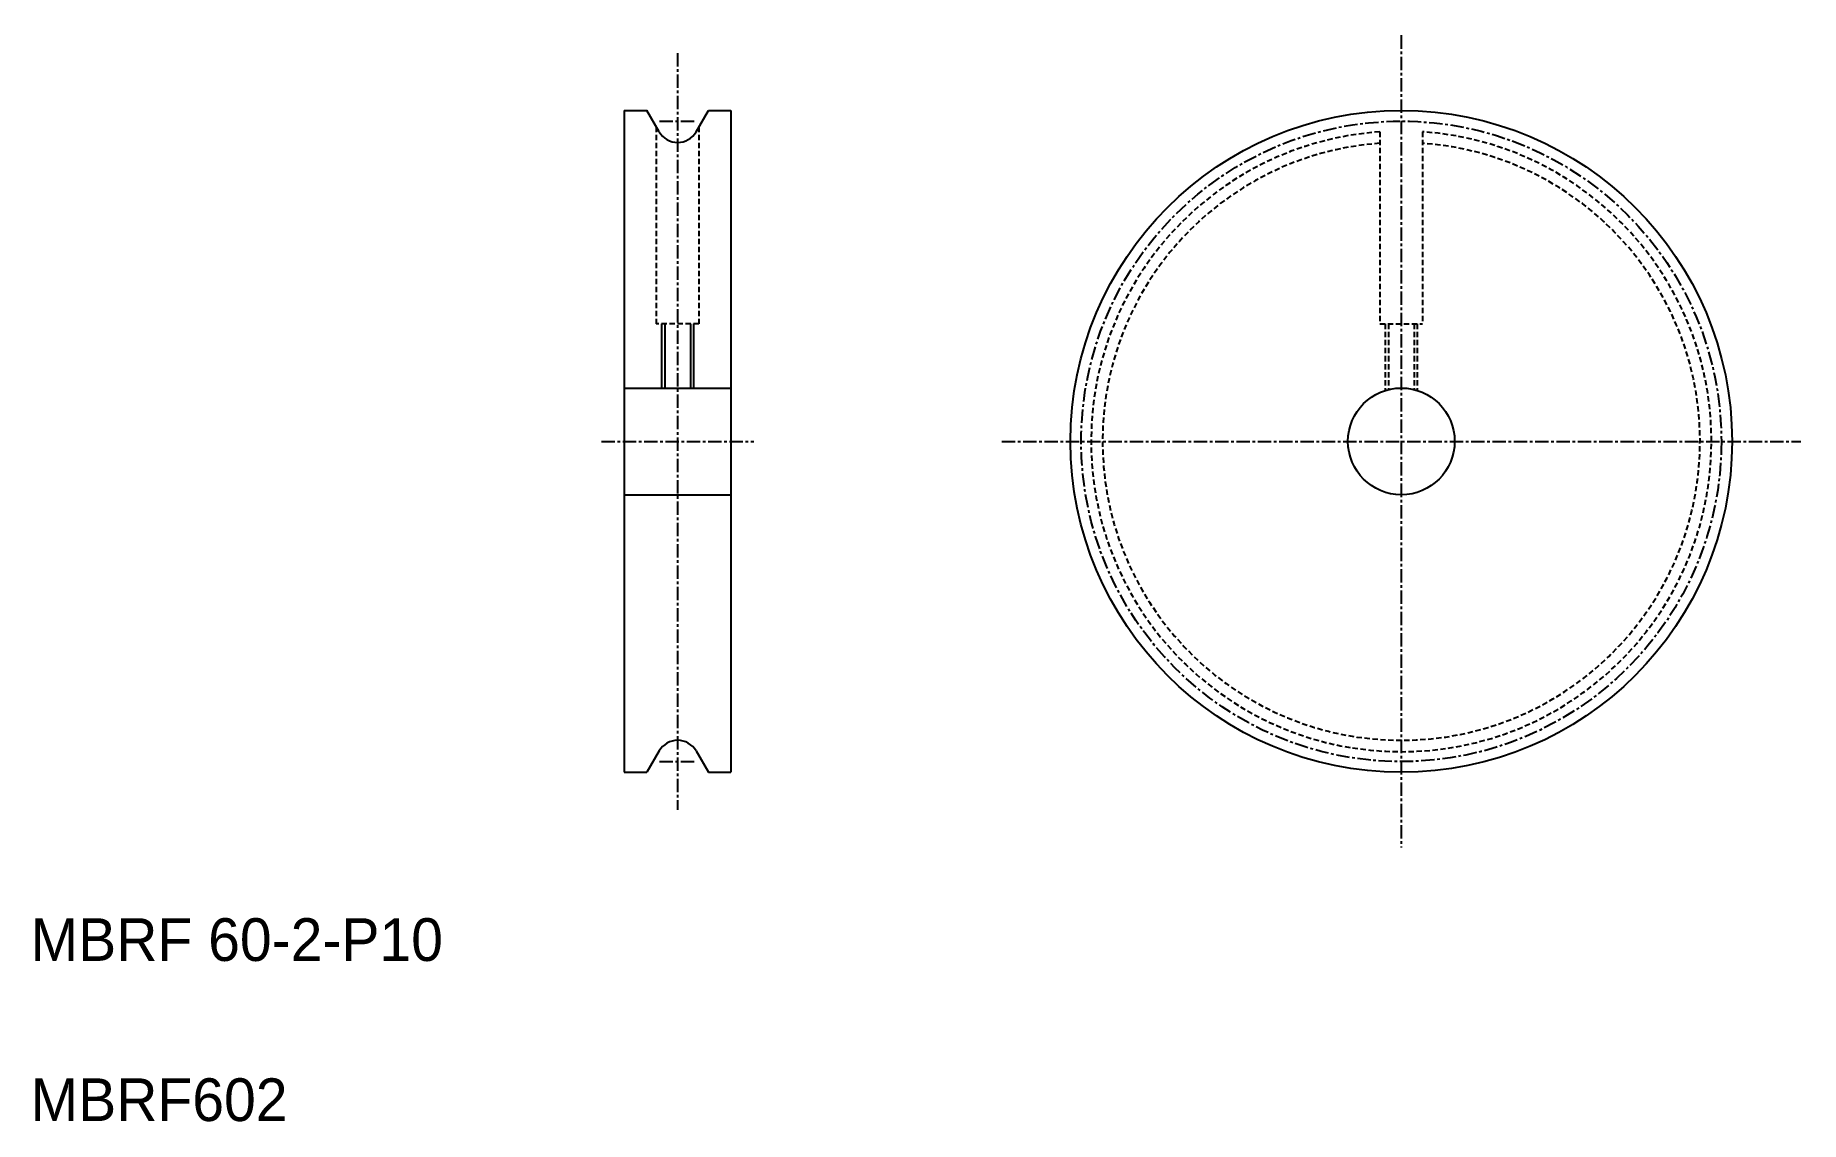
# Model space of a CAD drawing. Extents: x 593 to 759, y -38 to 64.
import ezdxf

# ---------------------------------------------------------------- set-up
doc = ezdxf.new("R2010")
doc.units = 0
doc.linetypes.add('CENTER', pattern=[2, 1.25, -0.25, 0.25, -0.25])
doc.linetypes.add('DASHED', pattern=[0.75, 0.5, -0.25])
doc.layers.get('0').update_dxf_attribs({"linetype": 'CONTINUOUS'})
doc.layers.add('CENTER', color=1, linetype='CENTER')

msp = doc.modelspace()

# ---------------------------------------------------------------- linework, layer by layer
at = {"color": 7, "linetype": 'CONTINUOUS'}
for p, q in [((648.66, 57.18), (648.66, -4.82)), ((648.66, 57.18), (650.77, 57.18)), ((651.93, 55.18), (650.77, 57.18)), ((655.39, 55.18), (656.55, 57.18)), ((655.39, 55.18), (656.55, 57.18)), ((656.55, 57.18), (658.66, 57.18)), ((658.66, 57.18), (658.66, -4.82)), ((658.66, 56.68), (658.66, 56.68)), ((658.66, 56.18), (658.66, 56.18)), ((652.46, 37.18), (652.46, 31.18)), ((654.86, 37.18), (654.86, 31.18)), ((648.66, 31.18), (658.66, 31.18)), ((648.66, 21.18), (658.66, 21.18)), ((651.93, -2.82), (650.77, -4.82)), ((655.39, -2.82), (656.55, -4.82)), ((655.39, -2.82), (656.55, -4.82)), ((648.66, -4.82), (650.77, -4.82)), ((656.55, -4.82), (658.66, -4.82))]:
    msp.add_line(p, q, dxfattribs=at)
at = {"color": 3, "linetype": 'DASHED'}
for p, q in [((651.66, 55.65), (651.66, 37.18)), ((655.66, 55.65), (655.66, 37.18)), ((719.48, 55.18), (719.48, 37.18)), ((723.48, 55.18), (723.48, 37.18)), ((655.66, 37.18), (651.66, 37.18)), ((719.48, 37.18), (723.48, 37.18)), ((719.98, 37.18), (719.98, 30.95)), ((720.28, 37.18), (720.28, 31.04)), ((720.28, 37.18), (720.28, 34.93)), ((722.68, 37.18), (722.68, 31.04)), ((722.98, 37.18), (722.98, 30.95))]:
    msp.add_line(p, q, dxfattribs=at)
at = {"color": 3, "linetype": 'CONTINUOUS'}
for p, q in [((652.16, 37.18), (652.16, 31.18)), ((655.16, 37.18), (655.16, 31.18))]:
    msp.add_line(p, q, dxfattribs=at)
at = {"color": 7, "linetype": 'CONTINUOUS'}
for radius in [31, 5]:
    msp.add_circle((721.48, 26.18), radius, dxfattribs=at)
for centre, start, end in [((653.66, 56.18), 210, 330), ((653.66, -3.82), 30, 150)]:
    msp.add_arc(centre, 2, start, end, dxfattribs=at)
at = {"color": 3, "linetype": 'DASHED'}
for radius, start, end in [(29.07, 93.9452, 86.0548), (28, 94.096, 85.904)]:
    msp.add_arc((721.48, 26.18), radius, start, end, dxfattribs=at)
at = {"layer": 'CENTER', "color": 1, "linetype": 'CENTER'}
for p, q in [((721.48, 64.22), (721.48, -11.86)), ((653.66, 62.56), (653.66, -8.32)), ((651.96, 56.18), (655.35, 56.18)), ((646.51, 26.18), (660.81, 26.18)), ((684.04, 26.18), (758.91, 26.18)), ((651.96, -3.82), (655.35, -3.82))]:
    msp.add_line(p, q, dxfattribs=at)
msp.add_circle((721.48, 26.18), 30, dxfattribs=at)

# ---------------------------------------------------------------- texts
at = {"color": 7, "linetype": 'CONTINUOUS'}
for s, p in [('MBRF 60-2-P10', (593.02, -22.49)), ('MBRF602', (593.02, -37.49))]:
    msp.add_text(s, height=4, dxfattribs=at).set_placement(p)

doc.saveas('drawing.dxf')
